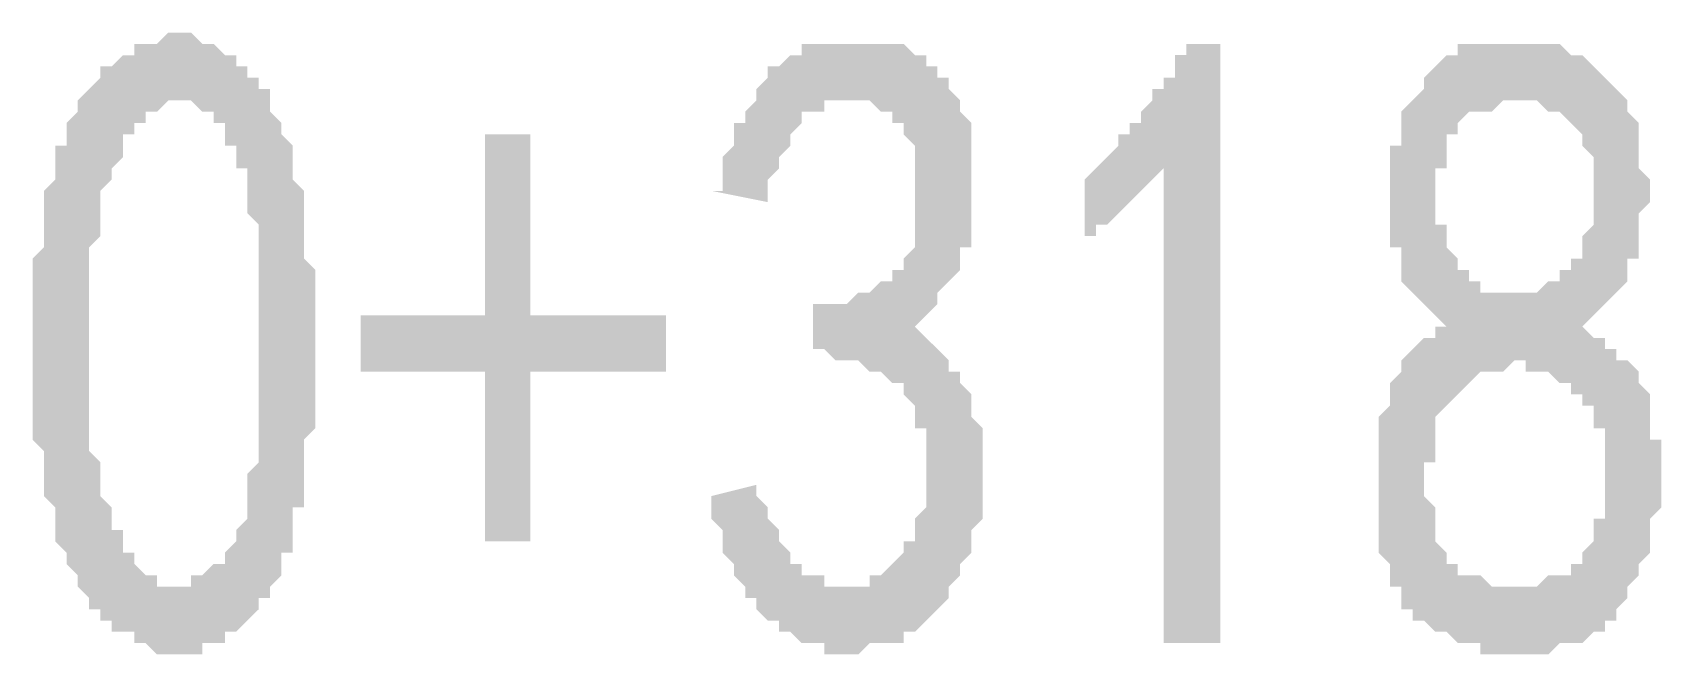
# Model space of a CAD drawing. Header units: millimetres. Extents: x 6156 to 7119, y 3162 to 3647.
# Drawn here: x 7036.27 to 7045.41, y 3540.48 to 3543.98 of the extents above; entities that cross this region are included whole.
import ezdxf

# ---------------------------------------------------------------- set-up
doc = ezdxf.new("R2010")
doc.units = ezdxf.units.MM
doc.layers.add('图层1', color=7, linetype='Continuous')

msp = doc.modelspace()

# ---------------------------------------------------------------- hatches: boundary and pattern name
at = {"layer": '图层1', "transparency": 33554559}
h = msp.add_hatch(color=256, dxfattribs=at)
h.paths.add_polyline_path([(7036.2692, 3542.4519), (7036.2692, 3542.5154), (7036.2692, 3542.5789), (7036.2692, 3542.6424), (7036.2692, 3542.6424), (7036.2692, 3542.7059), (7036.3327, 3542.7694), (7036.3327, 3542.8329), (7036.3327, 3542.8964), (7036.3327, 3542.8964), (7036.3327, 3542.9599), (7036.3327, 3543.0233), (7036.3327, 3543.0868), (7036.3327, 3543.0868), (7036.3962, 3543.1503), (7036.3962, 3543.2138), (7036.3962, 3543.2138), (7036.3962, 3543.2773), (7036.3962, 3543.3408), (7036.4597, 3543.3408), (7036.4597, 3543.4043), (7036.4597, 3543.4678), (7036.4597, 3543.4678), (7036.5232, 3543.5313), (7036.5232, 3543.5948), (7036.5232, 3543.5948), (7036.5867, 3543.6583), (7036.5867, 3543.6583), (7036.6502, 3543.7218), (7036.6502, 3543.7218), (7036.6502, 3543.7853), (7036.7137, 3543.7853), (7036.7137, 3543.7853), (7036.7772, 3543.8488), (7036.7772, 3543.8488), (7036.8407, 3543.8488), (7036.8407, 3543.9123), (7036.9042, 3543.9123), (7036.9042, 3543.9123), (7036.9676, 3543.9123), (7036.9676, 3543.9123), (7037.0311, 3543.9758), (7037.0946, 3543.9758), (7037.0946, 3543.9758), (7037.1581, 3543.9758), (7037.1581, 3543.9758), (7037.2216, 3543.9123), (7037.2216, 3543.9123), (7037.2851, 3543.9123), (7037.2851, 3543.9123), (7037.3486, 3543.8488), (7037.3486, 3543.8488), (7037.4121, 3543.8488), (7037.4121, 3543.7853), (7037.4756, 3543.7853), (7037.4756, 3543.7218), (7037.5391, 3543.7218), (7037.5391, 3543.6583), (7037.6026, 3543.6583), (7037.6026, 3543.5948), (7037.6026, 3543.5313), (7037.6026, 3543.5313), (7037.6661, 3543.4678), (7037.6661, 3543.4678), (7037.6661, 3543.4043), (7037.7296, 3543.3408), (7037.7296, 3543.2773), (7037.7296, 3543.2773), (7037.7296, 3543.2138), (7037.7296, 3543.1503), (7037.7931, 3543.0868), (7037.7931, 3543.0868), (7037.7931, 3543.0233), (7037.7931, 3542.9599), (7037.7931, 3542.9599), (7037.7931, 3542.8964), (7037.7931, 3542.8329), (7037.7931, 3542.8329), (7037.7931, 3542.7694), (7037.7931, 3542.7059), (7037.8566, 3542.6424), (7037.8566, 3542.6424), (7037.8566, 3542.5789), (7037.8566, 3542.5154), (7037.8566, 3542.4519), (7037.8566, 3542.4519), (7037.8566, 3542.3884), (7037.8566, 3542.3249), (7037.8566, 3542.2614), (7037.8566, 3542.1979), (7037.8566, 3542.1979), (7037.8566, 3542.1344), (7037.8566, 3542.0709), (7037.8566, 3542.0074), (7037.8566, 3541.9439), (7037.8566, 3541.8804), (7037.8566, 3541.8169), (7037.8566, 3541.8169), (7037.8566, 3541.7534), (7037.7931, 3541.6899), (7037.7931, 3541.6264), (7037.7931, 3541.5629), (7037.7931, 3541.4994), (7037.7931, 3541.4994), (7037.7931, 3541.4359), (7037.7931, 3541.3725), (7037.7931, 3541.309), (7037.7296, 3541.309), (7037.7296, 3541.2455), (7037.7296, 3541.182), (7037.7296, 3541.182), (7037.7296, 3541.1185), (7037.7296, 3541.055), (7037.6661, 3541.055), (7037.6661, 3540.9915), (7037.6661, 3540.928), (7037.6661, 3540.928), (7037.6026, 3540.8645), (7037.6026, 3540.801), (7037.5391, 3540.801), (7037.5391, 3540.7375), (7037.5391, 3540.7375), (7037.4756, 3540.674), (7037.4756, 3540.674), (7037.4121, 3540.6105), (7037.4121, 3540.6105), (7037.3486, 3540.6105), (7037.3486, 3540.547), (7037.2851, 3540.547), (7037.2851, 3540.547), (7037.2216, 3540.547), (7037.2216, 3540.4835), (7037.1581, 3540.4835), (7037.1581, 3540.4835), (7037.0946, 3540.4835), (7037.0946, 3540.4835), (7037.0311, 3540.4835), (7036.9676, 3540.4835), (7036.9676, 3540.4835), (7036.9042, 3540.547), (7036.9042, 3540.547), (7036.8407, 3540.547), (7036.8407, 3540.6105), (7036.8407, 3540.6105), (7036.7772, 3540.6105), (7036.7137, 3540.6105), (7036.7137, 3540.674), (7036.6502, 3540.674), (7036.6502, 3540.7375), (7036.5867, 3540.7375), (7036.5867, 3540.801), (7036.5867, 3540.801), (7036.5232, 3540.8645), (7036.5232, 3540.8645), (7036.5232, 3540.928), (7036.4597, 3540.9915), (7036.4597, 3540.9915), (7036.4597, 3540.9915), (7036.4597, 3541.055), (7036.3962, 3541.1185), (7036.3962, 3541.182), (7036.3962, 3541.182), (7036.3962, 3541.2455), (7036.3962, 3541.309), (7036.3327, 3541.3725), (7036.3327, 3541.3725), (7036.3327, 3541.4359), (7036.3327, 3541.4994), (7036.3327, 3541.5629), (7036.3327, 3541.5629), (7036.3327, 3541.6264), (7036.3327, 3541.6264), (7036.2692, 3541.6899), (7036.2692, 3541.7534), (7036.2692, 3541.7534), (7036.2692, 3541.8169), (7036.2692, 3541.8804), (7036.2692, 3541.8804), (7036.2692, 3541.9439), (7036.2692, 3542.0074), (7036.2692, 3542.0709), (7036.2692, 3542.1344), (7036.2692, 3542.1344), (7036.2692, 3542.1979), (7036.2692, 3542.2614), (7036.2692, 3542.3249), (7036.2692, 3542.3884), (7036.2692, 3542.4519)], flags=0)
h.paths.add_polyline_path([(7036.5867, 3542.5789), (7036.5867, 3542.5154), (7036.5867, 3542.4519), (7036.5867, 3542.3884), (7036.5867, 3542.3249), (7036.5867, 3542.2614), (7036.5867, 3542.1979), (7036.5867, 3542.1979), (7036.5867, 3542.1344), (7036.5867, 3542.0709), (7036.5867, 3542.0074), (7036.5867, 3541.9439), (7036.5867, 3541.9439), (7036.5867, 3541.8804), (7036.5867, 3541.8169), (7036.5867, 3541.7534), (7036.5867, 3541.7534), (7036.5867, 3541.6899), (7036.5867, 3541.6264), (7036.5867, 3541.6264), (7036.6502, 3541.5629), (7036.6502, 3541.5629), (7036.6502, 3541.4994), (7036.6502, 3541.4359), (7036.6502, 3541.3725), (7036.7137, 3541.309), (7036.7137, 3541.2455), (7036.7137, 3541.2455), (7036.7137, 3541.182), (7036.7772, 3541.182), (7036.7772, 3541.1185), (7036.7772, 3541.055), (7036.8407, 3541.055), (7036.8407, 3540.9915), (7036.8407, 3540.9915), (7036.8407, 3540.9915), (7036.9042, 3540.928), (7036.9042, 3540.928), (7036.9676, 3540.928), (7036.9676, 3540.8645), (7037.0311, 3540.8645), (7037.0946, 3540.8645), (7037.0946, 3540.8645), (7037.1581, 3540.8645), (7037.1581, 3540.928), (7037.2216, 3540.928), (7037.2216, 3540.928), (7037.2216, 3540.928), (7037.2851, 3540.9915), (7037.2851, 3540.9915), (7037.3486, 3540.9915), (7037.3486, 3541.055), (7037.3486, 3541.055), (7037.4121, 3541.1185), (7037.4121, 3541.182), (7037.4121, 3541.182), (7037.4756, 3541.2455), (7037.4756, 3541.309), (7037.4756, 3541.3725), (7037.4756, 3541.3725), (7037.4756, 3541.4359), (7037.4756, 3541.4994), (7037.5391, 3541.5629), (7037.5391, 3541.5629), (7037.5391, 3541.6264), (7037.5391, 3541.6899), (7037.5391, 3541.7534), (7037.5391, 3541.7534), (7037.5391, 3541.8169), (7037.5391, 3541.8804), (7037.5391, 3541.9439), (7037.5391, 3542.0074), (7037.5391, 3542.0709), (7037.5391, 3542.0709), (7037.5391, 3542.1344), (7037.5391, 3542.1979), (7037.5391, 3542.1979), (7037.5391, 3542.2614), (7037.5391, 3542.3249), (7037.5391, 3542.3884), (7037.5391, 3542.4519), (7037.5391, 3542.4519), (7037.5391, 3542.5154), (7037.5391, 3542.5789), (7037.5391, 3542.6424), (7037.5391, 3542.6424), (7037.5391, 3542.7059), (7037.5391, 3542.7694), (7037.5391, 3542.8329), (7037.5391, 3542.8329), (7037.5391, 3542.8964), (7037.4756, 3542.9599), (7037.4756, 3543.0233), (7037.4756, 3543.0233), (7037.4756, 3543.0868), (7037.4756, 3543.1503), (7037.4756, 3543.2138), (7037.4121, 3543.2138), (7037.4121, 3543.2773), (7037.4121, 3543.3408), (7037.4121, 3543.3408), (7037.3486, 3543.3408), (7037.3486, 3543.4043), (7037.3486, 3543.4678), (7037.2851, 3543.4678), (7037.2851, 3543.5313), (7037.2216, 3543.5313), (7037.2216, 3543.5313), (7037.1581, 3543.5948), (7037.1581, 3543.5948), (7037.0946, 3543.5948), (7037.0946, 3543.5948), (7037.0946, 3543.5948), (7037.0311, 3543.5948), (7037.0311, 3543.5948), (7036.9676, 3543.5313), (7036.9676, 3543.5313), (7036.9042, 3543.5313), (7036.9042, 3543.4678), (7036.8407, 3543.4678), (7036.8407, 3543.4043), (7036.7772, 3543.4043), (7036.7772, 3543.3408), (7036.7772, 3543.3408), (7036.7772, 3543.2773), (7036.7137, 3543.2138), (7036.7137, 3543.2138), (7036.7137, 3543.1503), (7036.7137, 3543.1503), (7036.6502, 3543.0868), (7036.6502, 3543.0233), (7036.6502, 3542.9599), (7036.6502, 3542.9599), (7036.6502, 3542.8964), (7036.6502, 3542.8329), (7036.5867, 3542.7694), (7036.5867, 3542.7059), (7036.5867, 3542.6424), (7036.5867, 3542.5789), (7036.5867, 3542.5789)], flags=0)
for points in [[(7040.079, 3541.3725), (7040.333, 3541.436), (7040.333, 3541.3725), (7040.333, 3541.3725), (7040.3965, 3541.309), (7040.3965, 3541.2455), (7040.3965, 3541.2455), (7040.46, 3541.182), (7040.46, 3541.1185), (7040.46, 3541.1185), (7040.5235, 3541.055), (7040.5235, 3541.055), (7040.5235, 3540.9915), (7040.587, 3540.9915), (7040.587, 3540.928), (7040.6505, 3540.928), (7040.6505, 3540.928), (7040.714, 3540.928), (7040.714, 3540.8645), (7040.7775, 3540.8645), (7040.841, 3540.8645), (7040.841, 3540.8645), (7040.841, 3540.8645), (7040.9045, 3540.8645), (7040.968, 3540.8645), (7040.968, 3540.928), (7041.0315, 3540.928), (7041.0315, 3540.928), (7041.095, 3540.9915), (7041.095, 3540.9915), (7041.095, 3540.9915), (7041.1585, 3541.055), (7041.1585, 3541.1185), (7041.1585, 3541.1185), (7041.222, 3541.1185), (7041.222, 3541.182), (7041.222, 3541.2455), (7041.222, 3541.2455), (7041.2855, 3541.309), (7041.2855, 3541.3725), (7041.2855, 3541.3725), (7041.2855, 3541.436), (7041.2855, 3541.4995), (7041.2855, 3541.563), (7041.2855, 3541.563), (7041.2855, 3541.6265), (7041.2855, 3541.69), (7041.2855, 3541.7534), (7041.222, 3541.7534), (7041.222, 3541.8169), (7041.222, 3541.8804), (7041.222, 3541.8804), (7041.1585, 3541.9439), (7041.1585, 3541.9439), (7041.1585, 3542.0074), (7041.095, 3542.0074), (7041.095, 3542.0074), (7041.0315, 3542.0709), (7041.0315, 3542.0709), (7040.968, 3542.0709), (7040.968, 3542.0709), (7040.9045, 3542.1344), (7040.9045, 3542.1344), (7040.841, 3542.1344), (7040.7775, 3542.1344), (7040.7775, 3542.1344), (7040.714, 3542.1979), (7040.6505, 3542.1979), (7040.6505, 3542.4519), (7040.714, 3542.4519), (7040.7775, 3542.4519), (7040.7775, 3542.4519), (7040.841, 3542.4519), (7040.9045, 3542.5154), (7040.9045, 3542.5154), (7040.968, 3542.5154), (7040.968, 3542.5154), (7041.0315, 3542.5789), (7041.0315, 3542.5789), (7041.095, 3542.5789), (7041.095, 3542.6424), (7041.095, 3542.6424), (7041.1585, 3542.6424), (7041.1585, 3542.7059), (7041.1585, 3542.7059), (7041.222, 3542.7694), (7041.222, 3542.8329), (7041.222, 3542.8329), (7041.222, 3542.8964), (7041.222, 3542.9599), (7041.222, 3542.9599), (7041.222, 3543.0234), (7041.222, 3543.0869), (7041.222, 3543.1504), (7041.222, 3543.1504), (7041.222, 3543.2139), (7041.222, 3543.2774), (7041.222, 3543.3408), (7041.222, 3543.3408), (7041.1585, 3543.4043), (7041.1585, 3543.4043), (7041.1585, 3543.4678), (7041.095, 3543.4678), (7041.095, 3543.5313), (7041.0315, 3543.5313), (7041.0315, 3543.5313), (7040.968, 3543.5948), (7040.968, 3543.5948), (7040.9045, 3543.5948), (7040.9045, 3543.5948), (7040.841, 3543.5948), (7040.841, 3543.5948), (7040.7775, 3543.5948), (7040.714, 3543.5948), (7040.714, 3543.5948), (7040.714, 3543.5313), (7040.6505, 3543.5313), (7040.6505, 3543.5313), (7040.587, 3543.5313), (7040.587, 3543.4678), (7040.587, 3543.4678), (7040.5235, 3543.4043), (7040.5235, 3543.4043), (7040.5235, 3543.3408), (7040.46, 3543.2774), (7040.46, 3543.2774), (7040.46, 3543.2139), (7040.3965, 3543.1504), (7040.3965, 3543.0869), (7040.3965, 3543.0869), (7040.3965, 3543.0234), (7040.079, 3543.0869), (7040.1425, 3543.0869), (7040.1425, 3543.1504), (7040.1425, 3543.2139), (7040.1425, 3543.2774), (7040.1425, 3543.2774), (7040.206, 3543.3408), (7040.206, 3543.4043), (7040.206, 3543.4678), (7040.2695, 3543.4678), (7040.2695, 3543.5313), (7040.2695, 3543.5313), (7040.333, 3543.5948), (7040.333, 3543.6583), (7040.333, 3543.6583), (7040.3965, 3543.7218), (7040.3965, 3543.7218), (7040.3965, 3543.7853), (7040.46, 3543.7853), (7040.46, 3543.7853), (7040.5235, 3543.8488), (7040.5235, 3543.8488), (7040.587, 3543.8488), (7040.587, 3543.9123), (7040.6505, 3543.9123), (7040.714, 3543.9123), (7040.714, 3543.9123), (7040.7775, 3543.9123), (7040.7775, 3543.9123), (7040.841, 3543.9123), (7040.9045, 3543.9123), (7040.9045, 3543.9123), (7040.968, 3543.9123), (7040.968, 3543.9123), (7041.0315, 3543.9123), (7041.095, 3543.9123), (7041.095, 3543.9123), (7041.1585, 3543.9123), (7041.1585, 3543.9123), (7041.222, 3543.8488), (7041.222, 3543.8488), (7041.2855, 3543.8488), (7041.2855, 3543.7853), (7041.349, 3543.7853), (7041.349, 3543.7218), (7041.4125, 3543.7218), (7041.4125, 3543.6583), (7041.4125, 3543.6583), (7041.4759, 3543.5948), (7041.4759, 3543.5313), (7041.4759, 3543.5313), (7041.5394, 3543.4678), (7041.5394, 3543.4678), (7041.5394, 3543.4043), (7041.5394, 3543.3408), (7041.5394, 3543.3408), (7041.5394, 3543.2774), (7041.5394, 3543.2139), (7041.5394, 3543.1504), (7041.5394, 3543.1504), (7041.5394, 3543.0869), (7041.5394, 3543.0234), (7041.5394, 3542.9599), (7041.5394, 3542.8964), (7041.5394, 3542.8964), (7041.5394, 3542.8964), (7041.5394, 3542.8329), (7041.5394, 3542.7694), (7041.4759, 3542.7694), (7041.4759, 3542.7059), (7041.4759, 3542.6424), (7041.4759, 3542.6424), (7041.4125, 3542.5789), (7041.4125, 3542.5789), (7041.349, 3542.5154), (7041.349, 3542.4519), (7041.349, 3542.4519), (7041.2855, 3542.3884), (7041.2855, 3542.3884), (7041.222, 3542.3249), (7041.222, 3542.3249), (7041.222, 3542.3249), (7041.2855, 3542.2614), (7041.2855, 3542.2614), (7041.349, 3542.1979), (7041.349, 3542.1979), (7041.4125, 3542.1344), (7041.4125, 3542.1344), (7041.4125, 3542.0709), (7041.4759, 3542.0709), (7041.4759, 3542.0074), (7041.4759, 3542.0074), (7041.5394, 3541.9439), (7041.5394, 3541.9439), (7041.5394, 3541.8804), (7041.5394, 3541.8169), (7041.5394, 3541.8169), (7041.6029, 3541.7534), (7041.6029, 3541.69), (7041.6029, 3541.69), (7041.6029, 3541.6265), (7041.6029, 3541.563), (7041.6029, 3541.4995), (7041.6029, 3541.436), (7041.6029, 3541.3725), (7041.6029, 3541.3725), (7041.6029, 3541.309), (7041.6029, 3541.2455), (7041.5394, 3541.182), (7041.5394, 3541.182), (7041.5394, 3541.1185), (7041.5394, 3541.055), (7041.5394, 3541.055), (7041.4759, 3540.9915), (7041.4759, 3540.928), (7041.4759, 3540.928), (7041.4125, 3540.8645), (7041.4125, 3540.801), (7041.4125, 3540.801), (7041.349, 3540.7375), (7041.349, 3540.7375), (7041.349, 3540.7375), (7041.2855, 3540.674), (7041.2855, 3540.674), (7041.222, 3540.6105), (7041.222, 3540.6105), (7041.1585, 3540.6105), (7041.1585, 3540.547), (7041.095, 3540.547), (7041.095, 3540.547), (7041.0315, 3540.547), (7040.968, 3540.547), (7040.968, 3540.547), (7040.9045, 3540.4835), (7040.9045, 3540.4835), (7040.841, 3540.4835), (7040.841, 3540.4835), (7040.7775, 3540.4835), (7040.714, 3540.4835), (7040.714, 3540.547), (7040.6505, 3540.547), (7040.6505, 3540.547), (7040.587, 3540.547), (7040.587, 3540.547), (7040.5235, 3540.6105), (7040.5235, 3540.6105), (7040.46, 3540.6105), (7040.46, 3540.674), (7040.3965, 3540.674), (7040.3965, 3540.674), (7040.333, 3540.7375), (7040.333, 3540.7375), (7040.333, 3540.801), (7040.2695, 3540.801), (7040.2695, 3540.8645), (7040.2695, 3540.8645), (7040.206, 3540.928), (7040.206, 3540.928), (7040.206, 3540.9915), (7040.1425, 3541.055), (7040.1425, 3541.055), (7040.1425, 3541.1185), (7040.1425, 3541.182), (7040.079, 3541.2455), (7040.079, 3541.2455), (7040.079, 3541.309), (7040.079, 3541.3725), (7040.079, 3541.3725)], [(7042.619, 3543.2774), (7042.619, 3543.2139), (7042.619, 3543.2139), (7042.5556, 3543.1504), (7042.5556, 3543.1504), (7042.4921, 3543.0869), (7042.4921, 3543.0869), (7042.4286, 3543.0234), (7042.4286, 3543.0234), (7042.3651, 3542.9599), (7042.3651, 3542.9599), (7042.3016, 3542.8964), (7042.3016, 3542.8964), (7042.2381, 3542.8964), (7042.2381, 3542.8329), (7042.1746, 3542.8329), (7042.1746, 3542.7694), (7042.1746, 3542.7694), (7042.1746, 3543.1504), (7042.1746, 3543.1504), (7042.2381, 3543.2139), (7042.2381, 3543.2139), (7042.3016, 3543.2774), (7042.3016, 3543.2774), (7042.3651, 3543.3409), (7042.3651, 3543.3409), (7042.3651, 3543.4044), (7042.4286, 3543.4044), (7042.4286, 3543.4679), (7042.4921, 3543.4679), (7042.4921, 3543.5314), (7042.5556, 3543.5949), (7042.5556, 3543.5949), (7042.5556, 3543.6584), (7042.619, 3543.6584), (7042.619, 3543.7219), (7042.6825, 3543.7219), (7042.6825, 3543.7854), (7042.6825, 3543.8489), (7042.746, 3543.8489), (7042.746, 3543.9124), (7042.746, 3543.9124), (7042.9365, 3543.9124), (7042.9365, 3540.5471), (7042.619, 3540.5471)], [(7039.8251, 3542.0709), (7039.0631, 3542.0709), (7039.0631, 3541.1185), (7038.8091, 3541.1185), (7038.8091, 3542.0709), (7038.1107, 3542.0709), (7038.1107, 3542.3884), (7038.8091, 3542.3884), (7038.8091, 3543.4044), (7039.0631, 3543.4044), (7039.0631, 3542.3884), (7039.8251, 3542.3884)]]:
    msp.add_hatch(color=256, dxfattribs=at).paths.add_polyline_path(points)
h = msp.add_hatch(color=256, dxfattribs=at)
h.paths.add_polyline_path([(7043.8255, 3541.4994), (7043.8255, 3541.5629), (7043.8255, 3541.6264), (7043.8255, 3541.6264), (7043.8255, 3541.6899), (7043.8255, 3541.7534), (7043.8255, 3541.8169), (7043.8255, 3541.8169), (7043.889, 3541.8804), (7043.889, 3541.9439), (7043.889, 3542.0074), (7043.889, 3542.0074), (7043.9525, 3542.0709), (7043.9525, 3542.0709), (7043.9525, 3542.1344), (7044.016, 3542.1979), (7044.016, 3542.1979), (7044.0795, 3542.2614), (7044.0795, 3542.2614), (7044.143, 3542.2614), (7044.143, 3542.3249), (7044.2065, 3542.3249), (7044.143, 3542.3884), (7044.143, 3542.3884), (7044.0795, 3542.4519), (7044.0795, 3542.4519), (7044.016, 3542.5154), (7044.016, 3542.5154), (7043.9525, 3542.5789), (7043.9525, 3542.5789), (7043.9525, 3542.6423), (7043.9525, 3542.6423), (7043.9525, 3542.7058), (7043.9525, 3542.7693), (7043.889, 3542.7693), (7043.889, 3542.8328), (7043.889, 3542.8963), (7043.889, 3542.9598), (7043.889, 3542.9598), (7043.889, 3543.0233), (7043.889, 3543.0868), (7043.889, 3543.1503), (7043.889, 3543.2138), (7043.889, 3543.2138), (7043.889, 3543.2773), (7043.889, 3543.3408), (7043.9525, 3543.3408), (7043.9525, 3543.4043), (7043.9525, 3543.4678), (7043.9525, 3543.4678), (7043.9525, 3543.5313), (7044.016, 3543.5948), (7044.016, 3543.5948), (7044.0795, 3543.6583), (7044.0795, 3543.6583), (7044.0795, 3543.7218), (7044.0795, 3543.7218), (7044.143, 3543.7853), (7044.143, 3543.7853), (7044.2065, 3543.8488), (7044.2065, 3543.8488), (7044.27, 3543.8488), (7044.27, 3543.9123), (7044.3335, 3543.9123), (7044.3335, 3543.9123), (7044.397, 3543.9123), (7044.397, 3543.9123), (7044.4605, 3543.9123), (7044.524, 3543.9123), (7044.524, 3543.9123), (7044.5874, 3543.9123), (7044.5874, 3543.9123), (7044.6509, 3543.9123), (7044.6509, 3543.9123), (7044.7144, 3543.9123), (7044.7144, 3543.9123), (7044.7779, 3543.9123), (7044.8414, 3543.9123), (7044.8414, 3543.9123), (7044.8414, 3543.9123), (7044.9049, 3543.8488), (7044.9049, 3543.8488), (7044.9684, 3543.8488), (7044.9684, 3543.8488), (7045.0319, 3543.7853), (7045.0319, 3543.7853), (7045.0954, 3543.7218), (7045.0954, 3543.7218), (7045.0954, 3543.7218), (7045.1589, 3543.6583), (7045.1589, 3543.6583), (7045.2224, 3543.5948), (7045.2224, 3543.5313), (7045.2224, 3543.5313), (7045.2859, 3543.4678), (7045.2859, 3543.4043), (7045.2859, 3543.4043), (7045.2859, 3543.3408), (7045.2859, 3543.3408), (7045.2859, 3543.2773), (7045.2859, 3543.2138), (7045.2859, 3543.2138), (7045.3494, 3543.1503), (7045.3494, 3543.0868), (7045.3494, 3543.0233), (7045.2859, 3542.9598), (7045.2859, 3542.9598), (7045.2859, 3542.8963), (7045.2859, 3542.8328), (7045.2859, 3542.8328), (7045.2859, 3542.7693), (7045.2859, 3542.7058), (7045.2224, 3542.7058), (7045.2224, 3542.6423), (7045.2224, 3542.5789), (7045.2224, 3542.5789), (7045.1589, 3542.5154), (7045.1589, 3542.5154), (7045.0954, 3542.4519), (7045.0954, 3542.4519), (7045.0319, 3542.3884), (7045.0319, 3542.3884), (7044.9684, 3542.3249), (7044.9684, 3542.3249), (7044.9049, 3542.3249), (7044.9684, 3542.3249), (7045.0319, 3542.2614), (7045.0319, 3542.2614), (7045.0954, 3542.2614), (7045.0954, 3542.1979), (7045.1589, 3542.1979), (7045.1589, 3542.1344), (7045.2224, 3542.1344), (7045.2224, 3542.1344), (7045.2859, 3542.0709), (7045.2859, 3542.0709), (7045.2859, 3542.0074), (7045.2859, 3542.0074), (7045.3494, 3541.9439), (7045.3494, 3541.8804), (7045.3494, 3541.8804), (7045.3494, 3541.8169), (7045.3494, 3541.7534), (7045.3494, 3541.6899), (7045.4129, 3541.6899), (7045.4129, 3541.6264), (7045.4129, 3541.5629), (7045.4129, 3541.4994), (7045.4129, 3541.4359), (7045.4129, 3541.3724), (7045.4129, 3541.3089), (7045.4129, 3541.3089), (7045.3494, 3541.2454), (7045.3494, 3541.1819), (7045.3494, 3541.1184), (7045.3494, 3541.1184), (7045.3494, 3541.0549), (7045.3494, 3541.0549), (7045.2859, 3540.9915), (7045.2859, 3540.928), (7045.2859, 3540.928), (7045.2224, 3540.8645), (7045.2224, 3540.801), (7045.2224, 3540.801), (7045.1589, 3540.7375), (7045.1589, 3540.7375), (7045.1589, 3540.7375), (7045.1589, 3540.674), (7045.0954, 3540.674), (7045.0954, 3540.6105), (7045.0319, 3540.6105), (7045.0319, 3540.6105), (7044.9684, 3540.547), (7044.9049, 3540.547), (7044.9049, 3540.547), (7044.8414, 3540.547), (7044.8414, 3540.547), (7044.7779, 3540.4835), (7044.7779, 3540.4835), (7044.7144, 3540.4835), (7044.6509, 3540.4835), (7044.6509, 3540.4835), (7044.5874, 3540.4835), (7044.5874, 3540.4835), (7044.524, 3540.4835), (7044.4605, 3540.4835), (7044.4605, 3540.4835), (7044.397, 3540.4835), (7044.397, 3540.547), (7044.3335, 3540.547), (7044.3335, 3540.547), (7044.27, 3540.547), (7044.27, 3540.547), (7044.27, 3540.547), (7044.2065, 3540.6105), (7044.143, 3540.6105), (7044.143, 3540.6105), (7044.0795, 3540.674), (7044.0795, 3540.674), (7044.016, 3540.674), (7044.016, 3540.7375), (7043.9525, 3540.7375), (7043.9525, 3540.7375), (7043.9525, 3540.801), (7043.9525, 3540.8645), (7043.889, 3540.8645), (7043.889, 3540.928), (7043.889, 3540.9915), (7043.889, 3540.9915), (7043.8255, 3541.0549), (7043.8255, 3541.1184), (7043.8255, 3541.1184), (7043.8255, 3541.1819), (7043.8255, 3541.2454), (7043.8255, 3541.3089), (7043.8255, 3541.3089), (7043.8255, 3541.3724), (7043.8255, 3541.4359), (7043.8255, 3541.4994), (7043.8255, 3541.4994)], flags=0)
h.paths.add_polyline_path([(7044.0795, 3541.5629), (7044.0795, 3541.4994), (7044.0795, 3541.4359), (7044.0795, 3541.3724), (7044.143, 3541.3089), (7044.143, 3541.3089), (7044.143, 3541.2454), (7044.143, 3541.1819), (7044.143, 3541.1184), (7044.143, 3541.1184), (7044.2065, 3541.0549), (7044.2065, 3541.0549), (7044.2065, 3540.9915), (7044.27, 3540.9915), (7044.27, 3540.928), (7044.3335, 3540.928), (7044.3335, 3540.928), (7044.397, 3540.928), (7044.397, 3540.928), (7044.4605, 3540.8645), (7044.4605, 3540.8645), (7044.524, 3540.8645), (7044.524, 3540.8645), (7044.5874, 3540.8645), (7044.6509, 3540.8645), (7044.6509, 3540.8645), (7044.7144, 3540.8645), (7044.7144, 3540.8645), (7044.7779, 3540.928), (7044.8414, 3540.928), (7044.8414, 3540.928), (7044.9049, 3540.928), (7044.9049, 3540.9915), (7044.9684, 3540.9915), (7044.9684, 3541.0549), (7044.9684, 3541.0549), (7045.0319, 3541.1184), (7045.0319, 3541.1819), (7045.0319, 3541.1819), (7045.0319, 3541.2454), (7045.0954, 3541.2454), (7045.0954, 3541.3089), (7045.0954, 3541.3724), (7045.0954, 3541.4359), (7045.0954, 3541.4994), (7045.0954, 3541.4994), (7045.0954, 3541.5629), (7045.0954, 3541.6264), (7045.0954, 3541.6264), (7045.0954, 3541.6899), (7045.0954, 3541.7534), (7045.0319, 3541.7534), (7045.0319, 3541.8169), (7045.0319, 3541.8804), (7044.9684, 3541.8804), (7044.9684, 3541.9439), (7044.9049, 3541.9439), (7044.9049, 3542.0074), (7044.9049, 3542.0074), (7044.8414, 3542.0074), (7044.7779, 3542.0709), (7044.7779, 3542.0709), (7044.7144, 3542.0709), (7044.7144, 3542.0709), (7044.6509, 3542.0709), (7044.6509, 3542.1344), (7044.5874, 3542.1344), (7044.524, 3542.0709), (7044.524, 3542.0709), (7044.524, 3542.0709), (7044.4605, 3542.0709), (7044.4605, 3542.0709), (7044.397, 3542.0709), (7044.397, 3542.0709), (7044.3335, 3542.0074), (7044.3335, 3542.0074), (7044.27, 3541.9439), (7044.27, 3541.9439), (7044.27, 3541.9439), (7044.2065, 3541.8804), (7044.2065, 3541.8804), (7044.143, 3541.8169), (7044.143, 3541.7534), (7044.143, 3541.7534), (7044.143, 3541.6899), (7044.143, 3541.6264), (7044.143, 3541.5629), (7044.0795, 3541.5629), (7044.0795, 3541.5629)], flags=0)
h.paths.add_polyline_path([(7044.143, 3543.0868), (7044.143, 3543.0233), (7044.143, 3542.9598), (7044.143, 3542.8963), (7044.2065, 3542.8963), (7044.2065, 3542.8328), (7044.2065, 3542.7693), (7044.2065, 3542.7693), (7044.27, 3542.7058), (7044.27, 3542.7058), (7044.27, 3542.6423), (7044.3335, 3542.6423), (7044.3335, 3542.5789), (7044.3335, 3542.5789), (7044.397, 3542.5789), (7044.397, 3542.5154), (7044.4605, 3542.5154), (7044.524, 3542.5154), (7044.524, 3542.5154), (7044.5874, 3542.5154), (7044.6509, 3542.5154), (7044.6509, 3542.5154), (7044.7144, 3542.5154), (7044.7144, 3542.5154), (7044.7779, 3542.5789), (7044.7779, 3542.5789), (7044.8414, 3542.5789), (7044.8414, 3542.6423), (7044.9049, 3542.6423), (7044.9049, 3542.7058), (7044.9049, 3542.7058), (7044.9684, 3542.7058), (7044.9684, 3542.7693), (7044.9684, 3542.8328), (7044.9684, 3542.8328), (7045.0319, 3542.8963), (7045.0319, 3542.9598), (7045.0319, 3543.0233), (7045.0319, 3543.0233), (7045.0319, 3543.0868), (7045.0319, 3543.1503), (7045.0319, 3543.1503), (7045.0319, 3543.2138), (7045.0319, 3543.2773), (7044.9684, 3543.3408), (7044.9684, 3543.3408), (7044.9684, 3543.4043), (7044.9049, 3543.4678), (7044.9049, 3543.4678), (7044.9049, 3543.4678), (7044.8414, 3543.5313), (7044.8414, 3543.5313), (7044.7779, 3543.5313), (7044.7779, 3543.5313), (7044.7144, 3543.5948), (7044.7144, 3543.5948), (7044.6509, 3543.5948), (7044.5874, 3543.5948), (7044.5874, 3543.5948), (7044.524, 3543.5948), (7044.524, 3543.5948), (7044.4605, 3543.5313), (7044.397, 3543.5313), (7044.397, 3543.5313), (7044.3335, 3543.5313), (7044.3335, 3543.5313), (7044.27, 3543.4678), (7044.27, 3543.4678), (7044.27, 3543.4043), (7044.27, 3543.4043), (7044.2065, 3543.4043), (7044.2065, 3543.3408), (7044.2065, 3543.2773), (7044.2065, 3543.2138), (7044.143, 3543.2138), (7044.143, 3543.1503), (7044.143, 3543.0868), (7044.143, 3543.0868)], flags=0)

doc.saveas('drawing.dxf')
